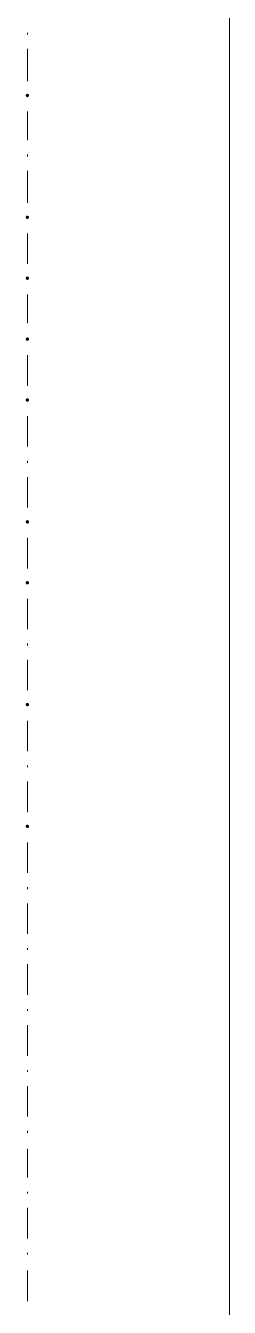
# Model space of a CAD drawing. Header units: millimetres. Extents: x 6 to 291, y 4 to 206.
# Drawn here: x 209.47 to 214.29, y 58.86 to 89.15 of the extents above; entities that cross this region are included whole.
import ezdxf

# ---------------------------------------------------------------- set-up
doc = ezdxf.new("R2010")
doc.units = ezdxf.units.MM
doc.layers.add('C00-00-00', color=7, linetype='Continuous')

msp = doc.modelspace()

# ---------------------------------------------------------------- hatches: boundary and pattern name
at = {"layer": 'C00-00-00'}
h = msp.add_hatch(color=256, dxfattribs=at)
h.dxf.hatch_style = 2
h.paths.add_polyline_path([(209.507674, 87.545333), (209.477776, 87.532898), (209.46534, 87.503), (209.477776, 87.473102), (209.507674, 87.460667), (209.537572, 87.473102), (209.550007, 87.503), (209.537572, 87.532898)])
h = msp.add_hatch(color=256, dxfattribs=at)
h.dxf.hatch_style = 2
h.paths.add_polyline_path([(209.507674, 84.666666), (209.477776, 84.65423), (209.46534, 84.624332), (209.477776, 84.594434), (209.507674, 84.581999), (209.537572, 84.594434), (209.550007, 84.624332), (209.537572, 84.65423)])
h = msp.add_hatch(color=256, dxfattribs=at)
h.dxf.hatch_style = 2
h.paths.add_polyline_path([(209.507674, 83.22734), (209.477776, 83.214904), (209.46534, 83.185006), (209.477776, 83.155109), (209.507674, 83.142673), (209.537572, 83.155109), (209.550007, 83.185006), (209.537572, 83.214904)])
h = msp.add_hatch(color=256, dxfattribs=at)
h.dxf.hatch_style = 2
h.paths.add_polyline_path([(209.507674, 81.788006), (209.477776, 81.77557), (209.46534, 81.745672), (209.477776, 81.715774), (209.507674, 81.703339), (209.537572, 81.715774), (209.550007, 81.745672), (209.537572, 81.77557)])
h = msp.add_hatch(color=256, dxfattribs=at)
h.dxf.hatch_style = 2
h.paths.add_polyline_path([(209.507674, 80.348672), (209.477776, 80.336236), (209.46534, 80.306338), (209.477776, 80.276441), (209.507674, 80.264005), (209.537572, 80.276441), (209.550007, 80.306338), (209.537572, 80.336236)])
h = msp.add_hatch(color=256, dxfattribs=at)
h.dxf.hatch_style = 2
h.paths.add_polyline_path([(209.507674, 77.470004), (209.477776, 77.457568), (209.46534, 77.42767), (209.477776, 77.397773), (209.507674, 77.385337), (209.537572, 77.397773), (209.550007, 77.42767), (209.537572, 77.457568)])
h = msp.add_hatch(color=256, dxfattribs=at)
h.dxf.hatch_style = 2
h.paths.add_polyline_path([(209.507674, 76.03067), (209.477776, 76.018234), (209.46534, 75.988336), (209.477776, 75.958438), (209.507674, 75.946003), (209.537572, 75.958438), (209.550007, 75.988336), (209.537572, 76.018234)])
h = msp.add_hatch(color=256, dxfattribs=at)
h.dxf.hatch_style = 2
h.paths.add_polyline_path([(209.507674, 73.152002), (209.477776, 73.139567), (209.46534, 73.109669), (209.477776, 73.079771), (209.507674, 73.067335), (209.537572, 73.079771), (209.550007, 73.109669), (209.537572, 73.139567)])
h = msp.add_hatch(color=256, dxfattribs=at)
h.dxf.hatch_style = 2
h.paths.add_polyline_path([(209.507674, 70.273334), (209.477776, 70.260899), (209.46534, 70.231001), (209.477776, 70.201103), (209.507674, 70.188667), (209.537572, 70.201103), (209.550007, 70.231001), (209.537572, 70.260899)])

# ---------------------------------------------------------------- linework, layer by layer
at = {"layer": 'C00-00-00', "lineweight": 5}
for points in [[(214.291329, 161.967334), (214.291329, 41.952333)], [(209.507674, 88.942334), (209.507674, 88.984669)], [(209.507674, 88.603668), (209.507674, 87.841666)], [(209.507674, 87.122), (209.507674, 86.444667)], [(209.507674, 86.063666), (209.507674, 86.106001)], [(209.507674, 85.725), (209.507674, 84.962999)], [(209.507674, 84.24334), (209.507674, 83.523673)], [(209.507674, 82.804006), (209.507674, 82.126673)], [(209.507674, 81.364672), (209.507674, 80.645005)], [(209.507674, 79.925338), (209.507674, 79.205671)], [(209.507674, 78.82467), (209.507674, 78.867004)], [(209.507674, 78.486004), (209.507674, 77.766337)], [(209.507674, 77.04667), (209.507674, 76.327003)], [(209.507674, 75.607336), (209.507674, 74.887669)], [(209.507674, 74.506676), (209.507674, 74.549002)], [(209.507674, 74.168002), (209.507674, 73.448343)], [(209.507674, 72.728668), (209.507674, 72.009009)], [(209.507674, 71.628008), (209.507674, 71.670334)], [(209.507674, 71.289334), (209.507674, 70.569675)], [(209.507674, 69.85), (209.507674, 69.130341)], [(209.507674, 68.74934), (209.507674, 68.791666)], [(209.507674, 68.410666), (209.507674, 67.691007)], [(209.507674, 67.310006), (209.507674, 67.352333)], [(209.507674, 66.971332), (209.507674, 66.251673)], [(209.507674, 65.870672), (209.507674, 65.912999)], [(209.507674, 65.531998), (209.507674, 64.812339)], [(209.507674, 64.431338), (209.507674, 64.473665)], [(209.507674, 64.092664), (209.507674, 63.373005)], [(209.507674, 62.992004), (209.507674, 63.034331)], [(209.507674, 62.611004), (209.507674, 61.933671)], [(209.507674, 61.55267), (209.507674, 61.594997)], [(209.507674, 61.213996), (209.507674, 60.494337)], [(209.507674, 60.113336), (209.507674, 60.155663)], [(209.507674, 59.732336), (209.507674, 59.012677)]]:
    msp.add_lwpolyline(points, dxfattribs=at)

doc.saveas('drawing.dxf')
